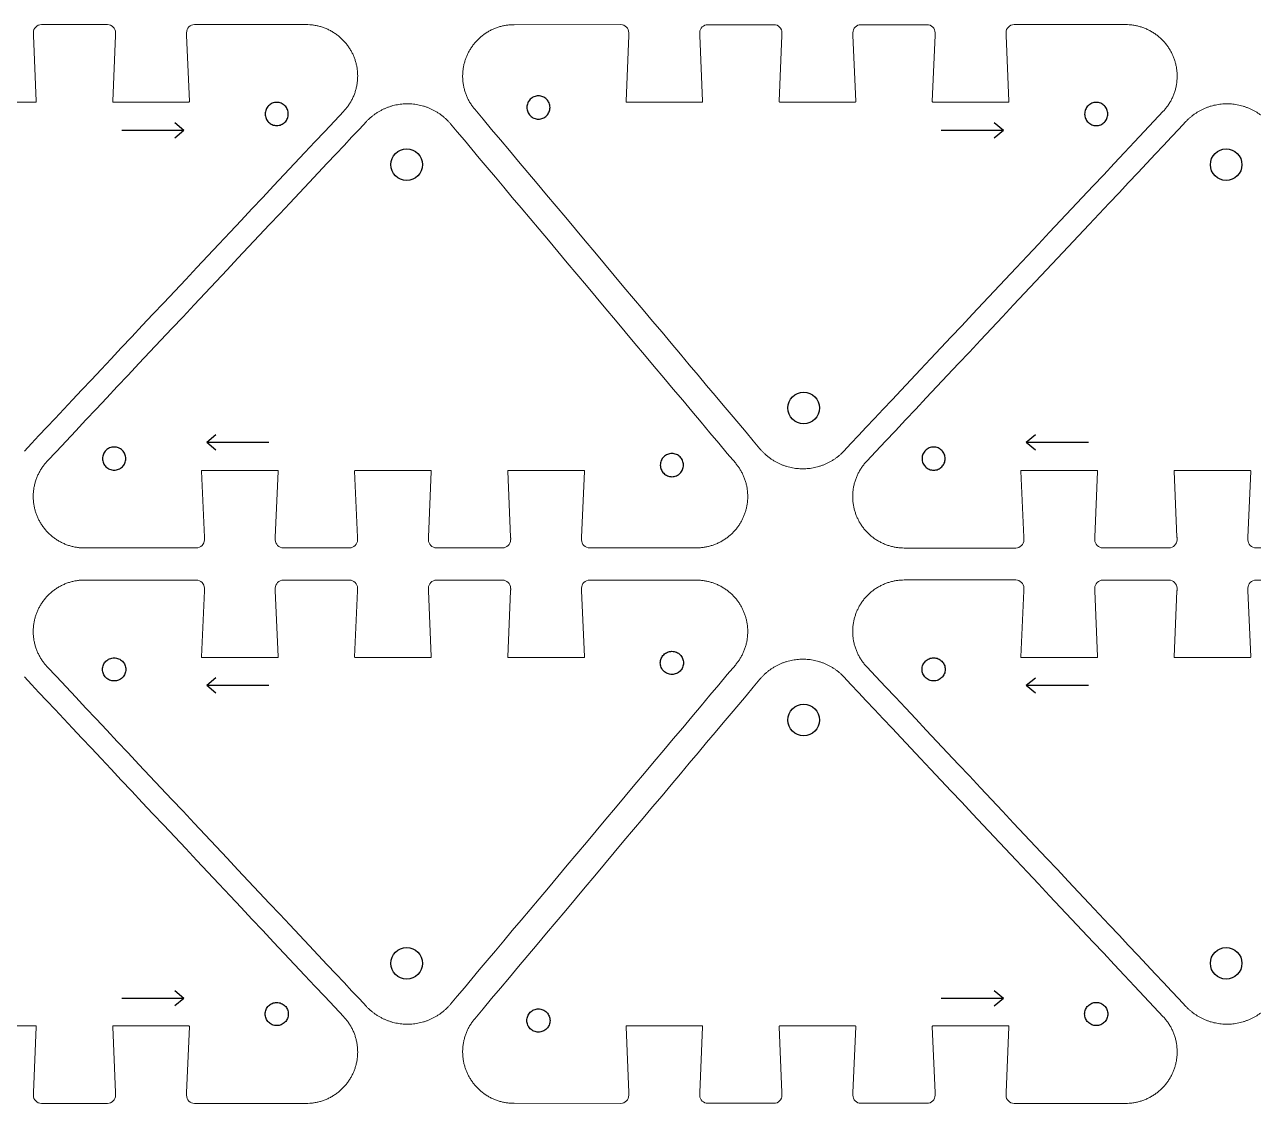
# Model space of a CAD drawing. Header units: millimetres. Extents: x -142 to 139, y -115 to 117.
# Drawn here: x -38.7 to 37.7, y -8 to 59.1 of the extents above; entities that cross this region are included whole.
import ezdxf

# ---------------------------------------------------------------- set-up
doc = ezdxf.new("R2010")
doc.units = ezdxf.units.MM
doc.header["$MEASUREMENT"] = 0
doc.layers.add('engrave lines', color=1, linetype='Continuous', true_color=0xff0000)
doc.layers.add('legs', color=178, linetype='Continuous', true_color=0x000000)

msp = doc.modelspace()

# ---------------------------------------------------------------- linework, layer by layer
at = {"layer": 'engrave lines'}
for points in [[(-29.319, 52.986), (-28.752, 52.51)], [(21.63, 52.984), (22.197, 52.508)], [(-32.617, 52.51), (-28.752, 52.51)], [(-29.319, 52.034), (-28.752, 52.51)], [(18.331, 52.508), (22.197, 52.508)], [(21.63, 52.032), (22.197, 52.508)], [(-26.76, 33.562), (-27.327, 33.086)], [(-26.76, 32.61), (-27.327, 33.086)], [(-23.462, 33.086), (-27.327, 33.086)], [(24.188, 33.559), (23.621, 33.084)], [(24.188, 32.608), (23.621, 33.084)], [(27.486, 33.084), (23.621, 33.084)], [(-26.76, 18.447), (-27.327, 17.971)], [(24.188, 18.445), (23.621, 17.969)], [(-23.462, 17.971), (-27.327, 17.971)], [(-26.76, 17.495), (-27.327, 17.971)], [(27.486, 17.969), (23.621, 17.969)], [(24.188, 17.493), (23.621, 17.969)], [(-32.617, -1.449), (-28.752, -1.449)], [(-29.319, -0.973), (-28.752, -1.449)], [(-29.319, -1.925), (-28.752, -1.449)], [(18.331, -1.451), (22.197, -1.451)], [(21.63, -0.975), (22.197, -1.451)], [(21.63, -1.927), (22.197, -1.451)]]:
    msp.add_lwpolyline(points, dxfattribs=at)
at = {"layer": 'legs', "lineweight": 5}
for p, q in [((-33, 58.392), (-33.171, 54.303)), ((-1.092, 58.39), (-1.264, 54.301)), ((8.431, 58.386), (8.259, 54.301)), ((17.951, 58.39), (17.779, 54.301)), ((-23.068, 27.204), (-22.897, 31.293)), ((-13.548, 27.208), (-13.377, 31.293)), ((-4.025, 27.204), (-3.853, 31.293)), ((27.882, 27.202), (28.054, 31.291)), ((37.402, 27.206), (37.574, 31.291)), ((-23.068, 23.861), (-22.897, 19.772)), ((-13.548, 23.857), (-13.377, 19.772)), ((-4.025, 23.861), (-3.853, 19.772)), ((27.882, 23.863), (28.054, 19.774)), ((37.402, 23.859), (37.574, 19.774)), ((-33, -7.327), (-33.171, -3.238)), ((-1.092, -7.325), (-1.264, -3.236)), ((8.431, -7.321), (8.259, -3.236)), ((17.951, -7.325), (17.779, -3.236))]:
    msp.add_line(p, q, dxfattribs=at)
for points in [[(-28.086, 59.067), (-21.148, 59.067)], [(-8.223, 59.061), (-1.593, 59.065)], [(22.865, 59.065), (29.803, 59.065)], [(-37.932, 54.299), (-38.11, 58.39)], [(-28.587, 58.39), (-28.589, 58.437)], [(-28.409, 54.299), (-28.587, 58.39)], [(3.321, 58.388), (3.32, 58.409)], [(3.499, 54.297), (3.321, 58.388)], [(13.019, 54.297), (12.841, 58.388)], [(22.364, 58.388), (22.362, 58.435)], [(22.542, 54.297), (22.364, 58.388)], [(-42.661, 54.249), (-37.962, 54.249)], [(-37.932, 54.279), (-37.932, 54.299)], [(-33.172, 54.295), (-33.172, 54.279)], [(-33.142, 54.249), (-28.439, 54.249)], [(-28.409, 54.279), (-28.409, 54.299)], [(-1.264, 54.293), (-1.264, 54.277)], [(-1.234, 54.247), (3.469, 54.247)], [(3.499, 54.277), (3.499, 54.297)], [(8.259, 54.293), (8.259, 54.277)], [(8.289, 54.247), (12.989, 54.247)], [(13.019, 54.277), (13.019, 54.297)], [(17.779, 54.293), (17.779, 54.277)], [(17.809, 54.247), (22.512, 54.247)], [(22.542, 54.277), (22.542, 54.297)], [(-22.926, 31.347), (-27.629, 31.347)], [(-13.407, 31.347), (-18.106, 31.347)], [(-3.883, 31.347), (-8.586, 31.347)], [(28.024, 31.345), (23.321, 31.345)], [(37.544, 31.345), (32.845, 31.345)], [(-27.659, 31.317), (-27.659, 31.297)], [(-27.659, 31.297), (-27.481, 27.206)], [(-22.896, 31.301), (-22.896, 31.317)], [(-18.136, 31.317), (-18.136, 31.297)], [(-18.136, 31.297), (-17.958, 27.206)], [(-13.377, 31.301), (-13.377, 31.317)], [(-8.616, 31.317), (-8.616, 31.297)], [(-8.616, 31.297), (-8.438, 27.206)], [(-3.853, 31.301), (-3.853, 31.317)], [(23.291, 31.315), (23.291, 31.295)], [(23.291, 31.295), (23.469, 27.204)], [(28.054, 31.299), (28.054, 31.315)], [(32.815, 31.315), (32.815, 31.295)], [(32.815, 31.295), (32.993, 27.204)], [(37.574, 31.299), (37.574, 31.315)], [(-27.481, 27.206), (-27.479, 27.159)], [(-8.438, 27.206), (-8.437, 27.185)], [(23.469, 27.204), (23.471, 27.157)], [(-27.982, 26.529), (-34.92, 26.529)], [(3.106, 26.533), (-3.524, 26.529)], [(22.969, 26.527), (16.031, 26.527)], [(-27.982, 24.536), (-34.92, 24.536)], [(3.106, 24.532), (-3.524, 24.536)], [(22.969, 24.538), (16.031, 24.538)], [(-27.659, 19.768), (-27.481, 23.859)], [(-27.481, 23.859), (-27.479, 23.906)], [(-18.136, 19.768), (-17.958, 23.859)], [(-8.616, 19.768), (-8.438, 23.859)], [(-8.438, 23.859), (-8.437, 23.88)], [(23.291, 19.77), (23.469, 23.861)], [(23.469, 23.861), (23.471, 23.908)], [(32.815, 19.77), (32.993, 23.861)], [(-27.659, 19.748), (-27.659, 19.768)], [(-22.926, 19.718), (-27.629, 19.718)], [(-22.896, 19.764), (-22.896, 19.748)], [(-18.136, 19.748), (-18.136, 19.768)], [(-13.407, 19.718), (-18.106, 19.718)], [(-13.377, 19.764), (-13.377, 19.748)], [(-8.616, 19.748), (-8.616, 19.768)], [(-3.883, 19.718), (-8.586, 19.718)], [(-3.853, 19.764), (-3.853, 19.748)], [(23.291, 19.75), (23.291, 19.77)], [(28.024, 19.72), (23.321, 19.72)], [(28.054, 19.766), (28.054, 19.75)], [(32.815, 19.75), (32.815, 19.77)], [(37.544, 19.72), (32.845, 19.72)], [(37.574, 19.766), (37.574, 19.75)], [(-42.661, -3.184), (-37.962, -3.184)], [(-37.932, -3.234), (-38.11, -7.325)], [(-37.932, -3.214), (-37.932, -3.234)], [(-33.172, -3.23), (-33.172, -3.214)], [(-33.142, -3.184), (-28.439, -3.184)], [(-28.409, -3.234), (-28.587, -7.325)], [(-28.409, -3.214), (-28.409, -3.234)], [(-1.264, -3.228), (-1.264, -3.212)], [(-1.234, -3.182), (3.469, -3.182)], [(3.499, -3.232), (3.321, -7.323)], [(3.499, -3.212), (3.499, -3.232)], [(8.259, -3.228), (8.259, -3.212)], [(8.289, -3.182), (12.989, -3.182)], [(13.019, -3.232), (12.841, -7.323)], [(13.019, -3.212), (13.019, -3.232)], [(17.779, -3.228), (17.779, -3.212)], [(17.809, -3.182), (22.512, -3.182)], [(22.542, -3.232), (22.364, -7.323)], [(22.542, -3.212), (22.542, -3.232)], [(-28.587, -7.325), (-28.589, -7.372)], [(3.321, -7.323), (3.32, -7.344)], [(22.364, -7.323), (22.362, -7.37)], [(-28.086, -8.002), (-21.148, -8.002)], [(-8.223, -7.996), (-1.593, -8)], [(22.865, -8), (29.803, -8)]]:
    msp.add_lwpolyline(points, dxfattribs=at)
at = {"layer": 'legs'}
for centre in [(-14.902, 50.359), (36.049, 50.357), (9.785, 35.235), (9.785, 15.83), (-14.902, 0.706), (36.049, 0.708)]:
    msp.add_circle(centre, 0.98, dxfattribs=at)
at = {"layer": 'legs', "lineweight": 5}
for centre, radius, start, end in [((-32.972, 54.295), 0.2, 177.59446, 180), ((-33.142, 54.279), 0.03, 180, 270), ((-28.439, 54.279), 0.03, 270, 0), ((-1.064, 54.293), 0.2, 177.59446, 180), ((-1.234, 54.277), 0.03, 180, 270), ((3.469, 54.277), 0.03, 270, 0), ((17.979, 54.293), 0.2, 177.59446, 180), ((17.809, 54.277), 0.03, 180, 270), ((22.512, 54.277), 0.03, 270, 0), ((-27.629, 31.317), 0.03, 90, 180), ((-22.926, 31.317), 0.03, 0, 90), ((-8.586, 31.317), 0.03, 90, 180), ((-3.883, 31.317), 0.03, 0, 90), ((23.321, 31.315), 0.03, 90, 180), ((28.024, 31.315), 0.03, 0, 90), ((-23.096, 31.301), 0.2, 357.59446, 0), ((-4.053, 31.301), 0.2, 357.59446, 0), ((27.854, 31.299), 0.2, 357.59446, 0), ((-27.629, 19.748), 0.03, 180, 270), ((-22.926, 19.748), 0.03, 270, 0), ((-23.096, 19.764), 0.2, 0, 2.40554), ((-8.586, 19.748), 0.03, 180, 270), ((-3.883, 19.748), 0.03, 270, 0), ((-4.053, 19.764), 0.2, 0, 2.40554), ((23.321, 19.75), 0.03, 180, 270), ((28.024, 19.75), 0.03, 270, 0), ((27.854, 19.766), 0.2, 0, 2.40554), ((-33.142, -3.214), 0.03, 90, 180), ((-32.972, -3.23), 0.2, 180, 182.40554), ((-28.439, -3.214), 0.03, 360, 90), ((-1.234, -3.212), 0.03, 90, 180), ((-1.064, -3.228), 0.2, 180, 182.40554), ((3.469, -3.212), 0.03, 360, 90), ((17.809, -3.212), 0.03, 90, 180), ((17.979, -3.228), 0.2, 180, 182.40554), ((22.512, -3.212), 0.03, 360, 90)]:
    msp.add_arc(centre, radius, start, end, dxfattribs=at)
for points, knots in [([(-38.112, 58.473), (-38.112, 58.509), (-38.112, 58.555), (-38.112, 58.555), (-38.112, 58.835), (-37.886, 59.063), (-37.609, 59.063), (-37.609, 59.063), (-33.501, 59.063), (-33.501, 59.063), (-33.224, 59.063), (-32.998, 58.835), (-32.998, 58.555), (-32.998, 58.555), (-32.998, 58.509), (-32.998, 58.472)], [135.1161171, 135.1161171, 135.1161171, 135.1161171, 135.2368511, 135.2368511, 135.2368511, 135.4368511, 135.4368511, 135.4368511, 135.6368511, 135.6368511, 135.6368511, 135.8368511, 135.8368511, 135.8368511, 135.9565535, 135.9565535, 135.9565535, 135.9565535]), ([(-28.589, 58.437), (-28.589, 58.455), (-28.589, 58.559), (-28.589, 58.559), (-28.589, 58.839), (-28.363, 59.067), (-28.086, 59.067)], [146.0086128, 146.0086128, 146.0086128, 146.0086128, 146.4632266, 146.4632266, 146.4632266, 146.9632267, 146.9632267, 146.9632267, 146.9632267]), ([(-1.593, 59.065), (-1.316, 59.065), (-1.091, 58.837), (-1.091, 58.557), (-1.091, 58.557), (-1.091, 58.511), (-1.091, 58.474)], [181.7954227, 181.7954227, 181.7954227, 181.7954227, 182.2954227, 182.2954227, 182.2954227, 182.5946788, 182.5946788, 182.5946788, 182.5946788]), ([(3.319, 58.573), (3.33, 58.844), (3.551, 59.061), (3.822, 59.061), (3.822, 59.061), (7.93, 59.061), (7.93, 59.061), (8.207, 59.061), (8.433, 58.833), (8.433, 58.553), (8.433, 58.553), (8.433, 58.507), (8.433, 58.47)], [124.3094086, 124.3094086, 124.3094086, 124.3094086, 124.5046479, 124.5046479, 124.5046479, 124.7046479, 124.7046479, 124.7046479, 124.9046479, 124.9046479, 124.9046479, 125.0243503, 125.0243503, 125.0243503, 125.0243503]), ([(12.839, 58.471), (12.839, 58.507), (12.839, 58.553), (12.839, 58.553), (12.839, 58.833), (13.065, 59.061), (13.342, 59.061), (13.342, 59.061), (17.45, 59.061), (17.45, 59.061), (17.727, 59.061), (17.953, 58.833), (17.953, 58.553), (17.953, 58.553), (17.953, 58.507), (17.953, 58.47)], [135.1161171, 135.1161171, 135.1161171, 135.1161171, 135.2368511, 135.2368511, 135.2368511, 135.4368511, 135.4368511, 135.4368511, 135.6368511, 135.6368511, 135.6368511, 135.8368511, 135.8368511, 135.8368511, 135.9565535, 135.9565535, 135.9565535, 135.9565535]), ([(22.362, 58.435), (22.362, 58.454), (22.362, 58.557), (22.362, 58.557), (22.362, 58.837), (22.588, 59.065), (22.865, 59.065)], [146.0086128, 146.0086128, 146.0086128, 146.0086128, 146.4632266, 146.4632266, 146.4632266, 146.9632267, 146.9632267, 146.9632267, 146.9632267]), ([(-27.479, 27.159), (-27.479, 27.14), (-27.479, 27.037), (-27.479, 27.037), (-27.479, 26.757), (-27.705, 26.529), (-27.982, 26.529)], [146.0086128, 146.0086128, 146.0086128, 146.0086128, 146.4632266, 146.4632266, 146.4632266, 146.9632267, 146.9632267, 146.9632267, 146.9632267]), ([(-17.956, 27.123), (-17.956, 27.087), (-17.956, 27.041), (-17.956, 27.041), (-17.956, 26.761), (-18.182, 26.533), (-18.459, 26.533), (-18.459, 26.533), (-22.567, 26.533), (-22.567, 26.533), (-22.844, 26.533), (-23.07, 26.761), (-23.07, 27.041), (-23.07, 27.041), (-23.07, 27.087), (-23.07, 27.124)], [135.1161171, 135.1161171, 135.1161171, 135.1161171, 135.2368511, 135.2368511, 135.2368511, 135.4368511, 135.4368511, 135.4368511, 135.6368511, 135.6368511, 135.6368511, 135.8368511, 135.8368511, 135.8368511, 135.9565535, 135.9565535, 135.9565535, 135.9565535]), ([(-8.437, 27.021), (-8.447, 26.75), (-8.669, 26.533), (-8.939, 26.533), (-8.939, 26.533), (-13.047, 26.533), (-13.047, 26.533), (-13.324, 26.533), (-13.55, 26.761), (-13.55, 27.041), (-13.55, 27.041), (-13.55, 27.087), (-13.55, 27.124)], [124.3094086, 124.3094086, 124.3094086, 124.3094086, 124.5046479, 124.5046479, 124.5046479, 124.7046479, 124.7046479, 124.7046479, 124.9046479, 124.9046479, 124.9046479, 125.0243503, 125.0243503, 125.0243503, 125.0243503]), ([(-3.524, 26.529), (-3.801, 26.529), (-4.027, 26.757), (-4.027, 27.037), (-4.027, 27.037), (-4.027, 27.083), (-4.027, 27.12)], [181.7954227, 181.7954227, 181.7954227, 181.7954227, 182.2954227, 182.2954227, 182.2954227, 182.5946788, 182.5946788, 182.5946788, 182.5946788]), ([(23.471, 27.157), (23.471, 27.139), (23.471, 27.035), (23.471, 27.035), (23.471, 26.755), (23.245, 26.527), (22.969, 26.527)], [146.0086128, 146.0086128, 146.0086128, 146.0086128, 146.4632266, 146.4632266, 146.4632266, 146.9632267, 146.9632267, 146.9632267, 146.9632267]), ([(32.994, 27.121), (32.994, 27.085), (32.994, 27.039), (32.994, 27.039), (32.994, 26.759), (32.769, 26.531), (32.492, 26.531), (32.492, 26.531), (28.383, 26.531), (28.383, 26.531), (28.106, 26.531), (27.881, 26.759), (27.881, 27.039), (27.881, 27.039), (27.881, 27.085), (27.881, 27.122)], [135.1161171, 135.1161171, 135.1161171, 135.1161171, 135.2368511, 135.2368511, 135.2368511, 135.4368511, 135.4368511, 135.4368511, 135.6368511, 135.6368511, 135.6368511, 135.8368511, 135.8368511, 135.8368511, 135.9565535, 135.9565535, 135.9565535, 135.9565535]), ([(42.514, 27.019), (42.504, 26.748), (42.282, 26.531), (42.012, 26.531), (42.012, 26.531), (37.903, 26.531), (37.903, 26.531), (37.626, 26.531), (37.401, 26.759), (37.401, 27.039), (37.401, 27.039), (37.401, 27.085), (37.401, 27.122)], [124.3094086, 124.3094086, 124.3094086, 124.3094086, 124.5046479, 124.5046479, 124.5046479, 124.7046479, 124.7046479, 124.7046479, 124.9046479, 124.9046479, 124.9046479, 125.0243503, 125.0243503, 125.0243503, 125.0243503]), ([(-27.479, 23.906), (-27.479, 23.925), (-27.479, 24.028), (-27.479, 24.028), (-27.479, 24.308), (-27.705, 24.536), (-27.982, 24.536)], [146.0086128, 146.0086128, 146.0086128, 146.0086128, 146.4632266, 146.4632266, 146.4632266, 146.9632267, 146.9632267, 146.9632267, 146.9632267]), ([(-17.956, 23.942), (-17.956, 23.979), (-17.956, 24.024), (-17.956, 24.024), (-17.956, 24.304), (-18.182, 24.532), (-18.459, 24.532), (-18.459, 24.532), (-22.567, 24.532), (-22.567, 24.532), (-22.844, 24.532), (-23.07, 24.304), (-23.07, 24.024), (-23.07, 24.024), (-23.07, 23.978), (-23.07, 23.941)], [135.1161171, 135.1161171, 135.1161171, 135.1161171, 135.2368511, 135.2368511, 135.2368511, 135.4368511, 135.4368511, 135.4368511, 135.6368511, 135.6368511, 135.6368511, 135.8368511, 135.8368511, 135.8368511, 135.9565535, 135.9565535, 135.9565535, 135.9565535]), ([(-8.437, 24.044), (-8.447, 24.315), (-8.669, 24.532), (-8.939, 24.532), (-8.939, 24.532), (-13.047, 24.532), (-13.047, 24.532), (-13.324, 24.532), (-13.55, 24.304), (-13.55, 24.024), (-13.55, 24.024), (-13.55, 23.978), (-13.55, 23.941)], [124.3094086, 124.3094086, 124.3094086, 124.3094086, 124.5046479, 124.5046479, 124.5046479, 124.7046479, 124.7046479, 124.7046479, 124.9046479, 124.9046479, 124.9046479, 125.0243503, 125.0243503, 125.0243503, 125.0243503]), ([(-3.524, 24.536), (-3.801, 24.536), (-4.027, 24.308), (-4.027, 24.028), (-4.027, 24.028), (-4.027, 23.982), (-4.027, 23.945)], [181.7954227, 181.7954227, 181.7954227, 181.7954227, 182.2954227, 182.2954227, 182.2954227, 182.5946788, 182.5946788, 182.5946788, 182.5946788]), ([(23.471, 23.908), (23.471, 23.927), (23.471, 24.03), (23.471, 24.03), (23.471, 24.31), (23.245, 24.538), (22.969, 24.538)], [146.0086128, 146.0086128, 146.0086128, 146.0086128, 146.4632266, 146.4632266, 146.4632266, 146.9632267, 146.9632267, 146.9632267, 146.9632267]), ([(32.994, 23.944), (32.994, 23.98), (32.994, 24.026), (32.994, 24.026), (32.994, 24.306), (32.769, 24.534), (32.492, 24.534), (32.492, 24.534), (28.383, 24.534), (28.383, 24.534), (28.106, 24.534), (27.881, 24.306), (27.881, 24.026), (27.881, 24.026), (27.881, 23.98), (27.881, 23.943)], [135.1161171, 135.1161171, 135.1161171, 135.1161171, 135.2368511, 135.2368511, 135.2368511, 135.4368511, 135.4368511, 135.4368511, 135.6368511, 135.6368511, 135.6368511, 135.8368511, 135.8368511, 135.8368511, 135.9565535, 135.9565535, 135.9565535, 135.9565535]), ([(42.514, 24.046), (42.504, 24.317), (42.282, 24.534), (42.012, 24.534), (42.012, 24.534), (37.903, 24.534), (37.903, 24.534), (37.626, 24.534), (37.401, 24.306), (37.401, 24.026), (37.401, 24.026), (37.401, 23.98), (37.401, 23.943)], [124.3094086, 124.3094086, 124.3094086, 124.3094086, 124.5046479, 124.5046479, 124.5046479, 124.7046479, 124.7046479, 124.7046479, 124.9046479, 124.9046479, 124.9046479, 125.0243503, 125.0243503, 125.0243503, 125.0243503]), ([(-38.112, -7.408), (-38.112, -7.444), (-38.112, -7.49), (-38.112, -7.49), (-38.112, -7.77), (-37.886, -7.998), (-37.609, -7.998), (-37.609, -7.998), (-33.501, -7.998), (-33.501, -7.998), (-33.224, -7.998), (-32.998, -7.77), (-32.998, -7.49), (-32.998, -7.49), (-32.998, -7.444), (-32.998, -7.407)], [135.1161171, 135.1161171, 135.1161171, 135.1161171, 135.2368511, 135.2368511, 135.2368511, 135.4368511, 135.4368511, 135.4368511, 135.6368511, 135.6368511, 135.6368511, 135.8368511, 135.8368511, 135.8368511, 135.9565535, 135.9565535, 135.9565535, 135.9565535]), ([(-28.589, -7.372), (-28.589, -7.39), (-28.589, -7.494), (-28.589, -7.494), (-28.589, -7.774), (-28.363, -8.002), (-28.086, -8.002)], [146.0086128, 146.0086128, 146.0086128, 146.0086128, 146.4632266, 146.4632266, 146.4632266, 146.9632267, 146.9632267, 146.9632267, 146.9632267]), ([(-1.593, -8), (-1.316, -8), (-1.091, -7.772), (-1.091, -7.492), (-1.091, -7.492), (-1.091, -7.446), (-1.091, -7.409)], [181.7954227, 181.7954227, 181.7954227, 181.7954227, 182.2954227, 182.2954227, 182.2954227, 182.5946788, 182.5946788, 182.5946788, 182.5946788]), ([(3.319, -7.508), (3.33, -7.779), (3.551, -7.996), (3.822, -7.996), (3.822, -7.996), (7.93, -7.996), (7.93, -7.996), (8.207, -7.996), (8.433, -7.768), (8.433, -7.488), (8.433, -7.488), (8.433, -7.442), (8.433, -7.405)], [124.3094086, 124.3094086, 124.3094086, 124.3094086, 124.5046479, 124.5046479, 124.5046479, 124.7046479, 124.7046479, 124.7046479, 124.9046479, 124.9046479, 124.9046479, 125.0243503, 125.0243503, 125.0243503, 125.0243503]), ([(12.839, -7.406), (12.839, -7.442), (12.839, -7.488), (12.839, -7.488), (12.839, -7.768), (13.065, -7.996), (13.342, -7.996), (13.342, -7.996), (17.45, -7.996), (17.45, -7.996), (17.727, -7.996), (17.953, -7.768), (17.953, -7.488), (17.953, -7.488), (17.953, -7.442), (17.953, -7.405)], [135.1161171, 135.1161171, 135.1161171, 135.1161171, 135.2368511, 135.2368511, 135.2368511, 135.4368511, 135.4368511, 135.4368511, 135.6368511, 135.6368511, 135.6368511, 135.8368511, 135.8368511, 135.8368511, 135.9565535, 135.9565535, 135.9565535, 135.9565535]), ([(22.362, -7.37), (22.362, -7.389), (22.362, -7.492), (22.362, -7.492), (22.362, -7.772), (22.588, -8), (22.865, -8)], [146.0086128, 146.0086128, 146.0086128, 146.0086128, 146.4632266, 146.4632266, 146.4632266, 146.9632267, 146.9632267, 146.9632267, 146.9632267])]:
    msp.add_open_spline(points, degree=3, knots=knots, dxfattribs=at)
for points, weights, knots in [([(-21.148, 59.067), (-19.045, 59.067), (-18.211, 57.138), (-17.376, 55.208), (-18.816, 53.676)], [1, 0.835754222174, 1, 0.835754222174, 1], [153.901343, 153.901343, 153.901343, 157.621608, 157.621608, 161.341873, 161.341873, 161.341873]), ([(-10.672, 53.803), (-11.983, 55.364), (-11.122, 57.212), (-10.262, 59.06), (-8.223, 59.061)], [1, 0.84340873104, 1, 0.84340873104, 1], [167.905029, 167.905029, 167.905029, 171.535108, 171.535108, 175.165187, 175.165187, 175.165187]), ([(29.803, 59.065), (31.905, 59.065), (32.74, 57.136), (33.574, 55.206), (32.135, 53.674)], [1, 0.835754222174, 1, 0.835754222174, 1], [153.901343, 153.901343, 153.901343, 157.621608, 157.621608, 161.341873, 161.341873, 161.341873]), ([(-17.402, 53.041), (-16.326, 54.187), (-14.754, 54.143), (-13.183, 54.099), (-12.172, 52.895)], [1, 0.912209625981, 1, 0.912209625981, 1], [161.514365, 161.514365, 161.514365, 164.469424, 164.469424, 167.424483, 167.424483, 167.424483]), ([(33.548, 53.039), (34.625, 54.185), (36.196, 54.141), (37.768, 54.097), (38.779, 52.894)], [1, 0.912209625981, 1, 0.912209625981, 1], [161.514365, 161.514365, 161.514365, 164.469424, 164.469424, 167.424483, 167.424483, 167.424483]), ([(12.285, 32.553), (11.208, 31.407), (9.637, 31.451), (8.066, 31.495), (7.055, 32.699)], [1, 0.912209625981, 1, 0.912209625981, 1], [161.514365, 161.514365, 161.514365, 164.469424, 164.469424, 167.424483, 167.424483, 167.424483]), ([(-34.92, 26.529), (-37.023, 26.529), (-37.857, 28.458), (-38.692, 30.388), (-37.252, 31.92)], [1, 0.835754222174, 1, 0.835754222174, 1], [153.901343, 153.901343, 153.901343, 157.621608, 157.621608, 161.341873, 161.341873, 161.341873]), ([(5.554, 31.791), (6.866, 30.23), (6.005, 28.382), (5.145, 26.534), (3.106, 26.533)], [1, 0.84340873104, 1, 0.84340873104, 1], [167.905029, 167.905029, 167.905029, 171.535108, 171.535108, 175.165187, 175.165187, 175.165187]), ([(16.031, 26.527), (13.928, 26.527), (13.094, 28.456), (12.259, 30.386), (13.699, 31.918)], [1, 0.835754222174, 1, 0.835754222174, 1], [153.901343, 153.901343, 153.901343, 157.621608, 157.621608, 161.341873, 161.341873, 161.341873]), ([(-34.92, 24.536), (-37.023, 24.536), (-37.857, 22.607), (-38.692, 20.677), (-37.252, 19.145)], [1, 0.835754222174, 1, 0.835754222174, 1], [153.901343, 153.901343, 153.901343, 157.621608, 157.621608, 161.341873, 161.341873, 161.341873]), ([(5.554, 19.274), (6.866, 20.835), (6.005, 22.683), (5.145, 24.531), (3.106, 24.532)], [1, 0.84340873104, 1, 0.84340873104, 1], [167.905029, 167.905029, 167.905029, 171.535108, 171.535108, 175.165187, 175.165187, 175.165187]), ([(16.031, 24.538), (13.928, 24.538), (13.094, 22.609), (12.259, 20.679), (13.699, 19.147)], [1, 0.835754222174, 1, 0.835754222174, 1], [153.901343, 153.901343, 153.901343, 157.621608, 157.621608, 161.341873, 161.341873, 161.341873]), ([(12.285, 18.512), (11.208, 19.658), (9.637, 19.614), (8.066, 19.57), (7.055, 18.367)], [1, 0.912209625981, 1, 0.912209625981, 1], [161.514365, 161.514365, 161.514365, 164.469424, 164.469424, 167.424483, 167.424483, 167.424483]), ([(-17.402, -1.976), (-16.326, -3.122), (-14.754, -3.078), (-13.183, -3.034), (-12.172, -1.83)], [1, 0.912209625981, 1, 0.912209625981, 1], [161.514365, 161.514365, 161.514365, 164.469424, 164.469424, 167.424483, 167.424483, 167.424483]), ([(33.548, -1.974), (34.625, -3.12), (36.196, -3.076), (37.768, -3.032), (38.779, -1.829)], [1, 0.912209625981, 1, 0.912209625981, 1], [161.514365, 161.514365, 161.514365, 164.469424, 164.469424, 167.424483, 167.424483, 167.424483]), ([(-21.148, -8.002), (-19.045, -8.002), (-18.211, -6.072), (-17.376, -4.143), (-18.816, -2.611)], [1, 0.835754222174, 1, 0.835754222174, 1], [153.901343, 153.901343, 153.901343, 157.621608, 157.621608, 161.341873, 161.341873, 161.341873]), ([(-10.672, -2.738), (-11.983, -4.299), (-11.122, -6.147), (-10.262, -7.995), (-8.223, -7.996)], [1, 0.84340873104, 1, 0.84340873104, 1], [167.905029, 167.905029, 167.905029, 171.535108, 171.535108, 175.165187, 175.165187, 175.165187]), ([(29.803, -8), (31.905, -8), (32.74, -6.071), (33.574, -4.141), (32.135, -2.609)], [1, 0.835754222174, 1, 0.835754222174, 1], [153.901343, 153.901343, 153.901343, 157.621608, 157.621608, 161.341873, 161.341873, 161.341873])]:
    msp.add_rational_spline(points, weights, degree=2, knots=knots, dxfattribs=at)
for points, weights in [([(-38.11, 58.39), (-38.112, 58.431), (-38.112, 58.473)], [0.999981704213, 0.999772934069, 1]), ([(-32.998, 58.472), (-32.998, 58.432), (-33, 58.392)], [1, 0.99979010258, 0.999980122354]), ([(-1.091, 58.474), (-1.091, 58.432), (-1.092, 58.39)], [1, 0.999779669754, 1]), ([(3.32, 58.409), (3.316, 58.491), (3.319, 58.573)], [1, 0.999161568972, 1]), ([(8.433, 58.47), (8.433, 58.428), (8.431, 58.386)], [1, 0.999779669754, 1]), ([(12.841, 58.388), (12.839, 58.429), (12.839, 58.471)], [0.999981704213, 0.999772934069, 1]), ([(17.953, 58.47), (17.953, 58.43), (17.951, 58.39)], [1, 0.99979010258, 0.999980122354]), ([(-37.962, 54.249), (-37.932, 54.249), (-37.932, 54.279)], [1, 0.707106781186, 1]), ([(8.259, 54.301), (8.259, 54.297), (8.259, 54.293)], [1, 0.999779669754, 1]), ([(8.259, 54.277), (8.259, 54.247), (8.289, 54.247)], [1, 0.707106781186, 1]), ([(12.989, 54.247), (13.019, 54.247), (13.019, 54.277)], [1, 0.707106781186, 1]), ([(-18.106, 31.347), (-18.136, 31.347), (-18.136, 31.317)], [1, 0.707106781186, 1]), ([(-13.377, 31.317), (-13.377, 31.347), (-13.407, 31.347)], [1, 0.707106781186, 1]), ([(32.845, 31.345), (32.815, 31.345), (32.815, 31.315)], [1, 0.707106781186, 1]), ([(37.574, 31.315), (37.574, 31.345), (37.544, 31.345)], [1, 0.707106781186, 1]), ([(-13.377, 31.293), (-13.377, 31.297), (-13.377, 31.301)], [1, 0.999779669754, 1]), ([(37.574, 31.291), (37.574, 31.295), (37.574, 31.299)], [1, 0.999779669754, 1]), ([(-23.07, 27.124), (-23.07, 27.164), (-23.068, 27.204)], [1, 0.99979010258, 0.999980122354]), ([(-17.958, 27.206), (-17.956, 27.165), (-17.956, 27.123)], [0.999981704213, 0.999772934069, 1]), ([(-13.55, 27.124), (-13.55, 27.166), (-13.548, 27.208)], [1, 0.999779669754, 1]), ([(-8.437, 27.185), (-8.433, 27.103), (-8.437, 27.021)], [1, 0.999161568972, 1]), ([(-4.027, 27.12), (-4.027, 27.162), (-4.025, 27.204)], [1, 0.999779669754, 1]), ([(27.881, 27.122), (27.881, 27.162), (27.882, 27.202)], [1, 0.99979010258, 0.999980122354]), ([(32.993, 27.204), (32.994, 27.163), (32.994, 27.121)], [0.999981704213, 0.999772934069, 1]), ([(37.401, 27.122), (37.401, 27.164), (37.402, 27.206)], [1, 0.999779669754, 1]), ([(-23.07, 23.941), (-23.07, 23.901), (-23.068, 23.861)], [1, 0.99979010258, 0.999980122354]), ([(-17.958, 23.859), (-17.956, 23.9), (-17.956, 23.942)], [0.999981704213, 0.999772934069, 1]), ([(-13.55, 23.941), (-13.55, 23.899), (-13.548, 23.857)], [1, 0.999779669754, 1]), ([(-8.437, 23.88), (-8.433, 23.962), (-8.437, 24.044)], [1, 0.999161568972, 1]), ([(-4.027, 23.945), (-4.027, 23.903), (-4.025, 23.861)], [1, 0.999779669754, 1]), ([(27.881, 23.943), (27.881, 23.903), (27.882, 23.863)], [1, 0.99979010258, 0.999980122354]), ([(32.993, 23.861), (32.994, 23.902), (32.994, 23.944)], [0.999981704213, 0.999772934069, 1]), ([(37.401, 23.943), (37.401, 23.901), (37.402, 23.859)], [1, 0.999779669754, 1]), ([(-18.106, 19.718), (-18.136, 19.718), (-18.136, 19.748)], [1, 0.707106781186, 1]), ([(-13.377, 19.748), (-13.377, 19.718), (-13.407, 19.718)], [1, 0.707106781186, 1]), ([(-13.377, 19.772), (-13.377, 19.768), (-13.377, 19.764)], [1, 0.999779669754, 1]), ([(32.845, 19.72), (32.815, 19.72), (32.815, 19.75)], [1, 0.707106781186, 1]), ([(37.574, 19.75), (37.574, 19.72), (37.544, 19.72)], [1, 0.707106781186, 1]), ([(37.574, 19.774), (37.574, 19.77), (37.574, 19.766)], [1, 0.999779669754, 1]), ([(-37.962, -3.184), (-37.932, -3.184), (-37.932, -3.214)], [1, 0.707106781186, 1]), ([(8.259, -3.212), (8.259, -3.182), (8.289, -3.182)], [1, 0.707106781186, 1]), ([(8.259, -3.236), (8.259, -3.232), (8.259, -3.228)], [1, 0.999779669754, 1]), ([(12.989, -3.182), (13.019, -3.182), (13.019, -3.212)], [1, 0.707106781186, 1]), ([(-38.11, -7.325), (-38.112, -7.366), (-38.112, -7.408)], [0.999981704213, 0.999772934069, 1]), ([(-32.998, -7.407), (-32.998, -7.367), (-33, -7.327)], [1, 0.99979010258, 0.999980122354]), ([(-1.091, -7.409), (-1.091, -7.367), (-1.092, -7.325)], [1, 0.999779669754, 1]), ([(3.32, -7.344), (3.316, -7.426), (3.319, -7.508)], [1, 0.999161568972, 1]), ([(8.433, -7.405), (8.433, -7.363), (8.431, -7.321)], [1, 0.999779669754, 1]), ([(12.841, -7.323), (12.839, -7.364), (12.839, -7.406)], [0.999981704213, 0.999772934069, 1]), ([(17.953, -7.405), (17.953, -7.365), (17.951, -7.325)], [1, 0.99979010258, 0.999980122354])]:
    msp.add_rational_spline(points, weights, degree=2, dxfattribs=at)
at = {"layer": 'legs'}
for points, knots in [([(-5.987, 53.913), (-5.987, 53.817), (-6.024, 53.629), (-6.185, 53.392), (-6.422, 53.231), (-6.707, 53.174), (-6.991, 53.231), (-7.229, 53.392), (-7.389, 53.629), (-7.446, 53.913), (-7.389, 54.198), (-7.229, 54.435), (-6.991, 54.596), (-6.707, 54.653), (-6.422, 54.596), (-6.185, 54.435), (-6.024, 54.198), (-5.987, 54.009), (-5.987, 53.913)], [0, 0, 0, 0, 0.287885, 0.565621, 0.843343, 1.131197, 1.419089, 1.696811, 1.97453, 2.262435, 2.550313, 2.828068, 3.105759, 3.39366, 3.681512, 3.959233, 4.236971, 4.524855, 4.524855, 4.524855, 4.524855]), ([(-22.26, 53.51), (-22.26, 53.414), (-22.297, 53.225), (-22.458, 52.988), (-22.695, 52.828), (-22.98, 52.771), (-23.264, 52.828), (-23.502, 52.988), (-23.662, 53.225), (-23.719, 53.51), (-23.662, 53.794), (-23.502, 54.032), (-23.264, 54.192), (-22.98, 54.249), (-22.695, 54.192), (-22.458, 54.032), (-22.297, 53.795), (-22.26, 53.606), (-22.26, 53.51)], [0, 0, 0, 0, 0.287882, 0.565606, 0.843323, 1.131219, 1.419111, 1.696833, 1.974552, 2.262458, 2.550335, 2.82809, 3.105782, 3.393682, 3.681577, 3.959293, 4.237018, 4.5249, 4.5249, 4.5249, 4.5249]), ([(28.691, 53.508), (28.691, 53.412), (28.653, 53.223), (28.493, 52.986), (28.256, 52.826), (27.971, 52.769), (27.686, 52.826), (27.449, 52.986), (27.289, 53.223), (27.232, 53.508), (27.289, 53.793), (27.449, 54.03), (27.686, 54.19), (27.971, 54.247), (28.256, 54.19), (28.493, 54.03), (28.653, 53.793), (28.691, 53.604), (28.691, 53.508)], [0, 0, 0, 0, 0.287882, 0.565606, 0.843323, 1.131219, 1.419111, 1.696833, 1.974552, 2.262458, 2.550335, 2.82809, 3.105782, 3.393682, 3.681577, 3.959293, 4.237018, 4.5249, 4.5249, 4.5249, 4.5249]), ([(-33.808, 32.086), (-33.808, 32.182), (-33.771, 32.371), (-33.61, 32.608), (-33.373, 32.768), (-33.088, 32.825), (-32.804, 32.768), (-32.566, 32.608), (-32.406, 32.371), (-32.349, 32.086), (-32.406, 31.801), (-32.567, 31.564), (-32.804, 31.404), (-33.088, 31.347), (-33.373, 31.404), (-33.61, 31.564), (-33.771, 31.801), (-33.808, 31.99), (-33.808, 32.086)], [0, 0, 0, 0, 0.287882, 0.565606, 0.843323, 1.131219, 1.419111, 1.696833, 1.974552, 2.262458, 2.550335, 2.82809, 3.105782, 3.393682, 3.681577, 3.959293, 4.237018, 4.5249, 4.5249, 4.5249, 4.5249]), ([(0.869, 31.681), (0.869, 31.777), (0.907, 31.965), (1.068, 32.202), (1.305, 32.363), (1.589, 32.42), (1.874, 32.363), (2.111, 32.202), (2.272, 31.965), (2.329, 31.681), (2.272, 31.396), (2.111, 31.159), (1.874, 30.998), (1.589, 30.941), (1.305, 30.998), (1.068, 31.159), (0.907, 31.396), (0.869, 31.585), (0.869, 31.681)], [0, 0, 0, 0, 0.287885, 0.565621, 0.843343, 1.131197, 1.419089, 1.696811, 1.97453, 2.262435, 2.550313, 2.828068, 3.105759, 3.39366, 3.681512, 3.959233, 4.236971, 4.524855, 4.524855, 4.524855, 4.524855]), ([(17.142, 32.084), (17.142, 32.18), (17.18, 32.369), (17.34, 32.606), (17.578, 32.766), (17.862, 32.823), (18.147, 32.766), (18.384, 32.606), (18.545, 32.369), (18.602, 32.084), (18.544, 31.8), (18.384, 31.562), (18.147, 31.402), (17.862, 31.345), (17.578, 31.402), (17.34, 31.562), (17.18, 31.799), (17.142, 31.988), (17.142, 32.084)], [0, 0, 0, 0, 0.287882, 0.565606, 0.843323, 1.131219, 1.419111, 1.696833, 1.974552, 2.262458, 2.550335, 2.82809, 3.105782, 3.393682, 3.681577, 3.959293, 4.237018, 4.5249, 4.5249, 4.5249, 4.5249]), ([(0.869, 19.384), (0.869, 19.288), (0.907, 19.1), (1.068, 18.863), (1.305, 18.702), (1.589, 18.645), (1.874, 18.702), (2.111, 18.863), (2.272, 19.1), (2.329, 19.384), (2.272, 19.669), (2.111, 19.906), (1.874, 20.067), (1.589, 20.124), (1.305, 20.067), (1.068, 19.906), (0.907, 19.669), (0.869, 19.48), (0.869, 19.384)], [0, 0, 0, 0, 0.287885, 0.565621, 0.843343, 1.131197, 1.419089, 1.696811, 1.97453, 2.262435, 2.550313, 2.828068, 3.105759, 3.39366, 3.681512, 3.959233, 4.236971, 4.524855, 4.524855, 4.524855, 4.524855]), ([(-33.808, 18.979), (-33.808, 18.883), (-33.771, 18.694), (-33.61, 18.457), (-33.373, 18.297), (-33.088, 18.24), (-32.804, 18.297), (-32.566, 18.457), (-32.406, 18.694), (-32.349, 18.979), (-32.406, 19.264), (-32.567, 19.501), (-32.804, 19.661), (-33.088, 19.718), (-33.373, 19.661), (-33.61, 19.501), (-33.771, 19.264), (-33.808, 19.075), (-33.808, 18.979)], [0, 0, 0, 0, 0.287882, 0.565606, 0.843323, 1.131219, 1.419111, 1.696833, 1.974552, 2.262458, 2.550335, 2.82809, 3.105782, 3.393682, 3.681577, 3.959293, 4.237018, 4.5249, 4.5249, 4.5249, 4.5249]), ([(17.142, 18.981), (17.142, 18.885), (17.18, 18.696), (17.34, 18.459), (17.578, 18.299), (17.862, 18.242), (18.147, 18.299), (18.384, 18.459), (18.545, 18.696), (18.602, 18.981), (18.544, 19.265), (18.384, 19.503), (18.147, 19.663), (17.862, 19.72), (17.578, 19.663), (17.34, 19.503), (17.18, 19.266), (17.142, 19.077), (17.142, 18.981)], [0, 0, 0, 0, 0.287882, 0.565606, 0.843323, 1.131219, 1.419111, 1.696833, 1.974552, 2.262458, 2.550335, 2.82809, 3.105782, 3.393682, 3.681577, 3.959293, 4.237018, 4.5249, 4.5249, 4.5249, 4.5249]), ([(-22.26, -2.445), (-22.26, -2.349), (-22.297, -2.16), (-22.458, -1.923), (-22.695, -1.763), (-22.98, -1.705), (-23.264, -1.763), (-23.502, -1.923), (-23.662, -2.16), (-23.719, -2.445), (-23.662, -2.729), (-23.502, -2.967), (-23.264, -3.127), (-22.98, -3.184), (-22.695, -3.127), (-22.458, -2.967), (-22.297, -2.729), (-22.26, -2.541), (-22.26, -2.445)], [0, 0, 0, 0, 0.287882, 0.565606, 0.843323, 1.131219, 1.419111, 1.696833, 1.974552, 2.262458, 2.550335, 2.82809, 3.105782, 3.393682, 3.681577, 3.959293, 4.237018, 4.5249, 4.5249, 4.5249, 4.5249]), ([(-5.987, -2.848), (-5.987, -2.752), (-6.024, -2.564), (-6.185, -2.326), (-6.422, -2.166), (-6.707, -2.109), (-6.991, -2.166), (-7.229, -2.326), (-7.389, -2.564), (-7.446, -2.848), (-7.389, -3.133), (-7.229, -3.37), (-6.991, -3.531), (-6.707, -3.588), (-6.422, -3.531), (-6.185, -3.37), (-6.024, -3.133), (-5.987, -2.944), (-5.987, -2.848)], [0, 0, 0, 0, 0.287885, 0.565621, 0.843343, 1.131197, 1.419089, 1.696811, 1.97453, 2.262435, 2.550313, 2.828068, 3.105759, 3.39366, 3.681512, 3.959233, 4.236971, 4.524855, 4.524855, 4.524855, 4.524855]), ([(28.691, -2.443), (28.691, -2.347), (28.653, -2.158), (28.493, -1.921), (28.256, -1.761), (27.971, -1.704), (27.686, -1.761), (27.449, -1.921), (27.289, -2.158), (27.232, -2.443), (27.289, -2.727), (27.449, -2.965), (27.686, -3.125), (27.971, -3.182), (28.256, -3.125), (28.493, -2.965), (28.653, -2.728), (28.691, -2.539), (28.691, -2.443)], [0, 0, 0, 0, 0.287882, 0.565606, 0.843323, 1.131219, 1.419111, 1.696833, 1.974552, 2.262458, 2.550335, 2.82809, 3.105782, 3.393682, 3.681577, 3.959293, 4.237018, 4.5249, 4.5249, 4.5249, 4.5249])]:
    msp.add_open_spline(points, degree=3, knots=knots, dxfattribs=at)
at = {"layer": 'legs', "lineweight": 5}
for points in [[(-18.816, 53.676), (-24.894, 47.208), (-34.134, 37.376), (-38.666, 32.555)], [(7.055, 32.699), (2.697, 37.886), (-5.2, 47.288), (-10.672, 53.803)], [(32.135, 53.674), (26.057, 47.207), (16.816, 37.374), (12.285, 32.553)], [(-37.252, 31.92), (-31.174, 38.387), (-21.934, 48.22), (-17.402, 53.041)], [(-12.172, 52.895), (-7.815, 47.708), (0.082, 38.306), (5.554, 31.791)], [(13.699, 31.918), (19.777, 38.386), (29.017, 48.218), (33.548, 53.039)], [(-37.252, 19.145), (-31.174, 12.678), (-21.934, 2.845), (-17.402, -1.976)], [(-12.172, -1.83), (-7.815, 3.357), (0.082, 12.759), (5.554, 19.274)], [(13.699, 19.147), (19.777, 12.68), (29.017, 2.847), (33.548, -1.974)], [(-18.816, -2.611), (-24.894, 3.857), (-34.134, 13.689), (-38.666, 18.51)], [(7.055, 18.367), (2.697, 13.179), (-5.2, 3.777), (-10.672, -2.738)], [(32.135, -2.609), (26.057, 3.859), (16.816, 13.691), (12.285, 18.512)]]:
    msp.add_open_spline(points, degree=3, dxfattribs=at)

doc.saveas('drawing.dxf')
